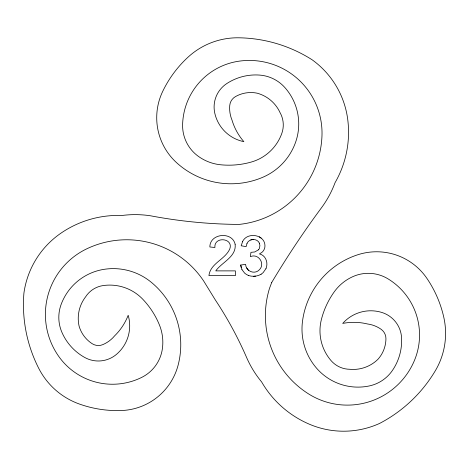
<?xml version="1.0" encoding="UTF-8"?>
<svg xmlns="http://www.w3.org/2000/svg" width="469" height="469" viewBox="0 0 469 469"><rect width="100%" height="100%" fill="white"/><g stroke="black" fill="none" stroke-linecap="round" stroke-linejoin="round"><path stroke-width="0.7" d="M247.005 243.493L246.108 246.647L241.189 245.774L242.672 241.383M265.97 268.626C268.456 262.968 265.853 255.283 259.439 253.917L261.849 252.439A8.465 8.465 0 0 0 264.962 245.797C264.938 234.453 247.392 231.721 242.661 241.383M265.982 268.626L263.103 272.671L261.063 274.271M258.489 249.813L259.287 248.664L259.914 245.692L259.445 243.218M246.993 243.487C249.086 238.387 257.241 238.076 259.457 243.218M258.501 249.813L254.72 251.976L250.944 252.328L250.393 256.649C258.407 253.055 265.601 263.818 259.316 269.845C254.491 274.875 245.891 271.217 245.615 264.381L240.697 265.038L241.945 269.575M261.075 274.271C257.352 276.446 252.685 276.862 248.599 275.538M250.727 239.882L253.354 239.43M253.436 276.323L255.57 276.147M259.287 236.798L261.145 238.064M246.764 267.981L248.506 270.408M241.934 269.569L244.677 273.181A17.529 17.529 0 0 0 248.611 275.538M240.703 265.038L241.136 267.424M235.139 244.243C236.558 256.824 222.001 262.065 215.758 270.883L235.403 270.883L235.403 275.614L208.922 275.614C210.352 263.279 225.202 259.539 229.792 248.904C233.779 237.924 213.829 236.071 214.908 247.491L209.854 246.975C209.807 233.298 232.219 231.17 235.139 244.243M271.727 282.461L269.581 288.124A92.51 92.51 0 0 0 308.625 393.942A72.707 72.707 0 0 0 414.637 359.969A65.801 65.801 0 0 0 388.068 278.885A37.854 37.854 0 0 0 352.805 276.651A46.079 46.079 0 0 0 334.233 291.853A82.134 82.134 0 0 0 321.347 319.676A45.657 45.657 0 0 0 331.003 360.55A25.068 25.068 0 0 0 349.733 369.279A35.415 35.415 0 0 0 378.002 359.242A31.247 31.247 0 0 0 385.94 338.724A11.426 11.426 0 0 0 381.057 329.244A30.866 30.866 0 0 0 367.379 323.95A57.705 57.705 0 0 0 342.722 323.417A37.45 37.45 0 0 1 381.883 312.471A28.052 28.052 0 0 1 401.564 337.698A52.809 52.809 0 0 1 392.43 370.446A37.456 37.456 0 0 1 369.138 385.975A54.773 54.773 0 0 1 316.698 368.335A59.745 59.745 0 0 1 302.435 321.81A80.797 80.797 0 0 1 358.21 254.62A60.853 60.853 0 0 1 426.89 278.357A113.105 113.105 0 0 1 443.838 317.507A73.152 73.152 0 0 1 435.279 370.821A140.225 140.225 0 0 1 379.544 423.454A87.181 87.181 0 0 1 309.558 424.287A100.888 100.888 0 0 1 261.608 381.907A101.714 101.714 0 0 1 246.6 357.484A371.911 371.911 0 0 0 215.412 300.084L203.669 281.001A92.51 92.51 0 0 0 86.677 248.863A72.707 72.707 0 0 0 58.936 356.675A65.801 65.801 0 0 0 141.708 377.398A37.854 37.854 0 0 0 162.38 348.748A46.079 46.079 0 0 0 159.419 324.935A82.134 82.134 0 0 0 142.74 299.204A45.657 45.657 0 0 0 103.01 285.592A25.068 25.068 0 0 0 85.645 296.789A35.415 35.415 0 0 0 79.073 326.061A31.247 31.247 0 0 0 92.2 343.713A11.426 11.426 0 0 0 102.828 344.627A30.866 30.866 0 0 0 114.594 335.874A57.705 57.705 0 0 0 128.184 315.297A37.45 37.45 0 0 1 116.582 354.265A28.052 28.052 0 0 1 84.748 357.484A52.809 52.809 0 0 1 61.902 332.304A37.456 37.456 0 0 1 61.175 304.317A54.773 54.773 0 0 1 104.042 269.335A59.745 59.745 0 0 1 151.012 282.062A80.797 80.797 0 0 1 178.144 365.064A60.853 60.853 0 0 1 121.465 410.527A113.105 113.105 0 0 1 79.308 404.008A73.152 73.152 0 0 1 38.751 368.358A140.225 140.225 0 0 1 23.913 293.148A87.181 87.181 0 0 1 60.501 233.48A100.888 100.888 0 0 1 121.917 215.494A101.714 101.714 0 0 1 150.578 215.804A494.168 494.168 0 0 0 238.985 224.422A92.51 92.51 0 0 0 321.974 135.922A72.707 72.707 0 0 0 239.548 61.099A65.801 65.801 0 0 0 182.611 124.654A37.854 37.854 0 0 0 198.311 156.306A46.079 46.079 0 0 0 220.758 164.789A82.134 82.134 0 0 0 251.302 162.04A45.657 45.657 0 0 0 281.869 133.243A25.068 25.068 0 0 0 280.063 112.654A35.415 35.415 0 0 0 257.235 93.196A31.247 31.247 0 0 0 235.502 96.573A11.426 11.426 0 0 0 229.734 105.543A30.866 30.866 0 0 0 231.991 120.035A57.705 57.705 0 0 0 243.857 141.656A37.45 37.45 0 0 1 214.79 113.217A28.052 28.052 0 0 1 226.797 83.558A52.809 52.809 0 0 1 259.726 75.093A37.456 37.456 0 0 1 284.824 87.504A54.773 54.773 0 0 1 295.769 141.738A59.745 59.745 0 0 1 262.605 177.352A80.797 80.797 0 0 1 176.532 162.637A60.853 60.853 0 0 1 162.743 91.297A113.105 113.105 0 0 1 188.175 57.042A73.152 73.152 0 0 1 238.627 37.796A140.225 140.225 0 0 1 312.073 59.751A87.181 87.181 0 0 1 347.793 119.947A100.888 100.888 0 0 1 335.065 182.658A101.714 101.714 0 0 1 321.417 207.867A900.949 900.949 0 0 0 271.727 282.461"/></g></svg>
